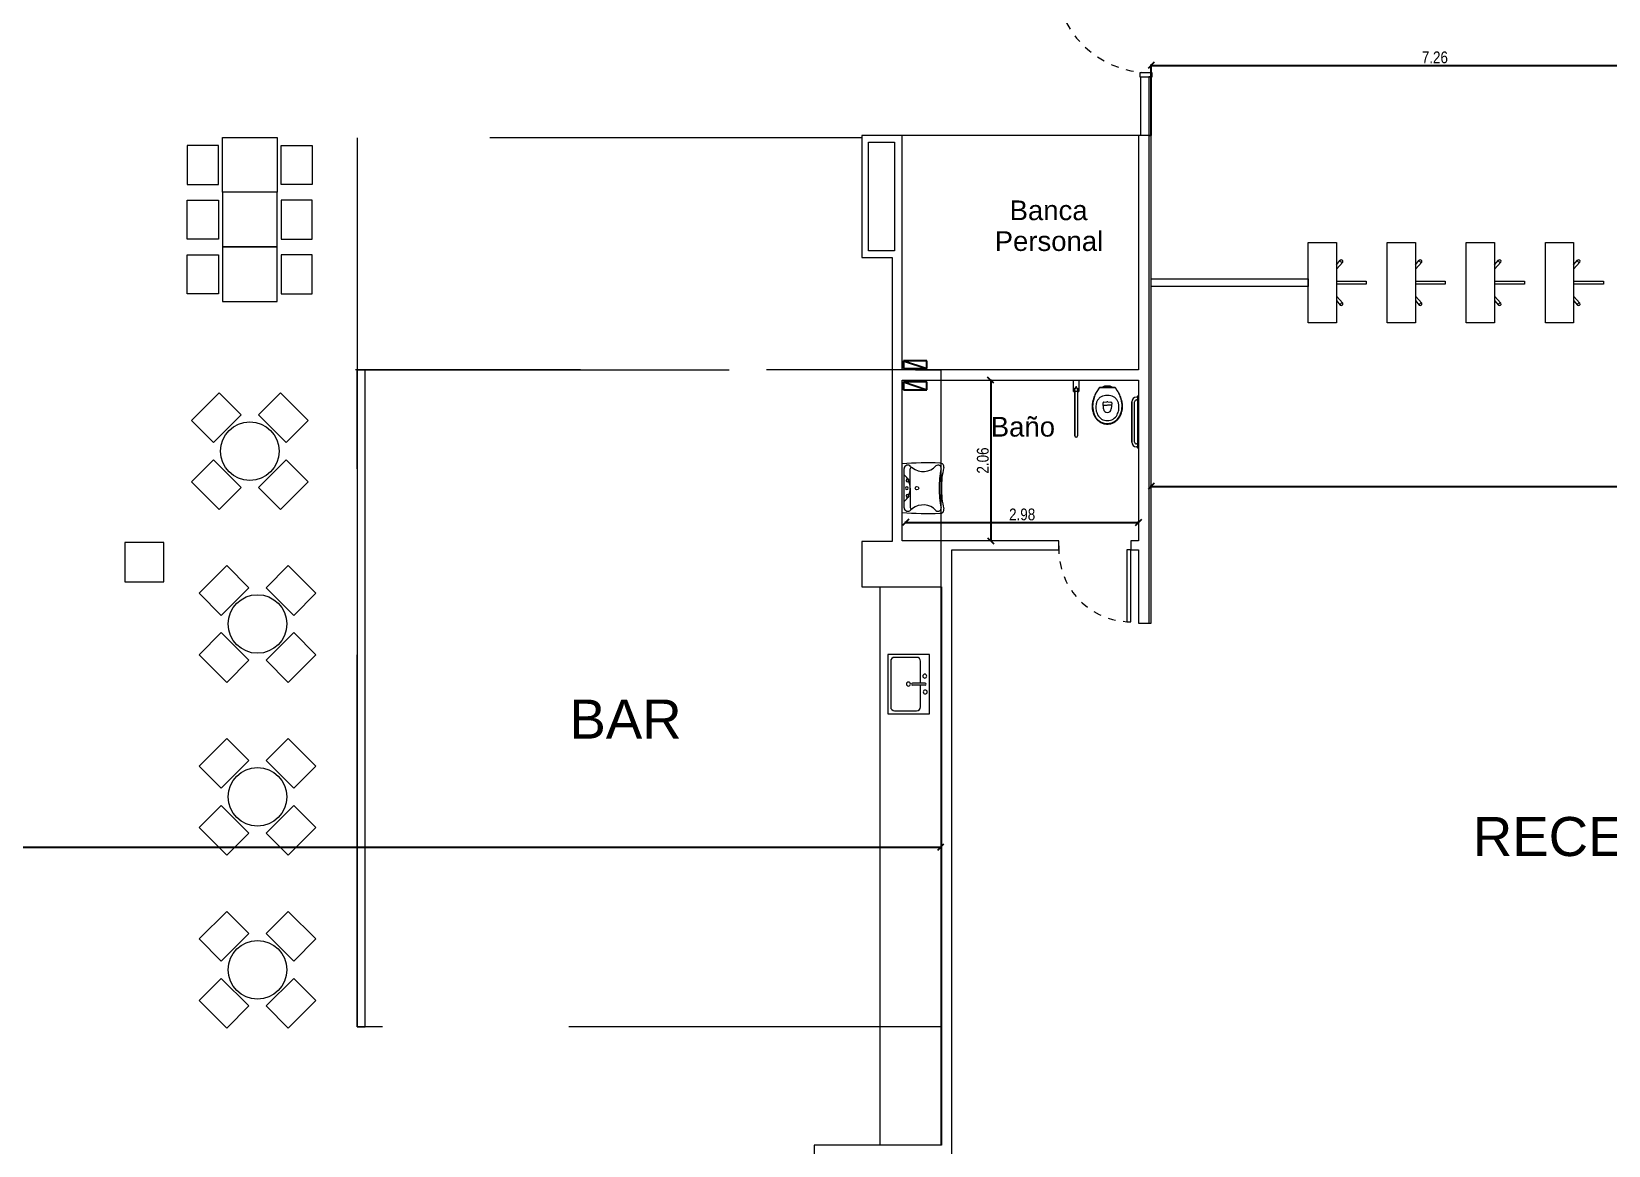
# Model space of a CAD drawing. Header units: millimetres. Extents: x 182 to 305, y 81 to 164.
# Drawn here: x 228.39 to 248.58, y 94.79 to 109.05 of the extents above; entities that cross this region are included whole.
import ezdxf

# ---------------------------------------------------------------- set-up
doc = ezdxf.new("R2010")
doc.units = ezdxf.units.MM
doc.linetypes.add('Dash 1_16_', pattern=[0.003174, 0.001587, -0.001587])
doc.linetypes.add('Hidden', pattern=[7.14375, 4.7625, -2.38125])
for name, color, linetype, lineweight in [('A-----NPP', 7, 'Continuous', 9), ('A-AREAIDM', 7, 'Continuous', 18), ('A-AREALIM', 7, 'Continuous', 9), ('A-DOORSYM', 7, 'Continuous', 9), ('A-FLORCAM', 7, 'Continuous', 9), ('A-WALL', 7, 'Continuous', 9), ('A-WALLCWM', 7, 'Continuous', 9), ('DIMENSION', 1, 'Continuous', 25), ('MOB - BAT', 7, 'Continuous', 5), ('P-SANRFIM', 7, 'Continuous', 9), ('S-COLSPRM', 7, 'Continuous', 9)]:
    doc.layers.add(name, color=color, linetype=linetype, lineweight=lineweight)
for name, color, linetype in [('Cotas-cons', 1, 'Continuous'), ('estructura', 7, 'Continuous'), ('Plano Generales interior', 7, 'Continuous'), ('Sectores', 3, 'Continuous')]:
    doc.layers.add(name, color=color, linetype=linetype)
doc.styles.add('ARIALNARROW', font='ARIALN.TTF')
doc.styles.add('MtXpl_Arial_Unicode_', font='ARIALUNI.ttf')
doc.styles.add('PANROMAN', font='arial.ttf', dxfattribs={"height": 0.4})
doc.dimstyles.new('C', dxfattribs={"dimscale": 1.5, "dimtxt": 0.15, "dimasz": 0.08, "dimexe": 0.01, "dimexo": 0, "dimgap": 0.025, "dimtad": 1, "dimzin": 0, "dimdsep": 46, "dimtxsty": 'ARIALNARROW', "dimblk": 'OBLIQUE', "dimcen": 0, "dimclrd": 256, "dimclre": 256, "dimclrt": 256, "dimadec": 0, "dimazin": 0, "dimtfac": 1.666667, "dimtofl": 0, "dimtmove": 0, "dimatfit": 0, "dimldrblk": 'OBLIQUE', "dimfxl": 0.1, "dimtolj": 1, "dimtzin": 0, "dimarcsym": 0})

# ---------------------------------------------------------------- blocks, each defined once
blk = doc.blocks.new('_Oblique')
at = {"layer": 'estructura', "color": 0, "lineweight": -2}
blk.add_line((-0.5, -0.5), (0.5, 0.5), dxfattribs=at)
blk = doc.blocks.new('*D26')
at = {"layer": 'Cotas-cons', "lineweight": -2}
for p, q in [((212.398872, 99.006791), (212.398872, 98.596598)), ((212.398872, 98.606598), (240.030551, 98.606598)), ((240.030551, 98.606598), (240.030551, 98.596598))]:
    blk.add_line(p, q, dxfattribs=at)
at = {"layer": 'Defpoints', "color": 0}
for p in [(212.398872, 99.006791), (240.030551, 98.606598), (240.030551, 98.606598)]:
    blk.add_point(p, dxfattribs=at)
at = {"layer": 'Cotas-cons', "lineweight": -2, "xscale": 0.08, "yscale": 0.08, "zscale": 0.08, "rotation": 180}
blk.add_blockref('_Oblique', (212.398872, 98.606598), dxfattribs=at)
at = {"layer": 'Cotas-cons', "lineweight": -2, "xscale": 0.08, "yscale": 0.08, "zscale": 0.08}
blk.add_blockref('_Oblique', (240.030551, 98.606598), dxfattribs=at)
at = {"layer": 'Cotas-cons', "insert": (226.214712, 98.708175), "char_height": 0.15, "attachment_point": 5, "style": 'ARIALNARROW'}
blk.add_mtext('\\A1;27.63', dxfattribs=at)
blk = doc.blocks.new('*D27')
at = {"layer": 'Defpoints', "color": 0}
for p in [(240.670399, 104.584648), (240.670399, 102.527148), (240.670399, 102.527148)]:
    blk.add_point(p, dxfattribs=at)
at = {"layer": 'DIMENSION', "lineweight": -2}
for p, q in [((240.670399, 104.584648), (240.680399, 104.584648)), ((240.670399, 104.584648), (240.670399, 102.527148)), ((240.670399, 102.527148), (240.680399, 102.527148))]:
    blk.add_line(p, q, dxfattribs=at)
at = {"layer": 'DIMENSION', "lineweight": -2, "xscale": 0.08, "yscale": 0.08, "zscale": 0.08}
for p, rotation in [((240.670399, 104.584648), 90), ((240.670399, 102.527148), 270)]:
    blk.add_blockref('_Oblique', p, dxfattribs=dict(at, rotation=rotation))
at = {"layer": 'DIMENSION', "insert": (240.568822, 103.555898), "char_height": 0.15, "attachment_point": 5, "rotation": 90, "style": 'ARIALNARROW'}
blk.add_mtext('\\A1;2.06', dxfattribs=at)
blk = doc.blocks.new('*D28')
at = {"layer": 'Defpoints', "color": 0}
for p in [(239.581235, 102.763296), (242.562606, 102.763296), (242.562606, 102.763296)]:
    blk.add_point(p, dxfattribs=at)
at = {"layer": 'DIMENSION', "lineweight": -2}
for p, q in [((239.581235, 102.763296), (239.581235, 102.773296)), ((239.581235, 102.763296), (242.562606, 102.763296)), ((242.562606, 102.763296), (242.562606, 102.773296))]:
    blk.add_line(p, q, dxfattribs=at)
at = {"layer": 'DIMENSION', "lineweight": -2, "xscale": 0.08, "yscale": 0.08, "zscale": 0.08, "rotation": 180}
blk.add_blockref('_Oblique', (239.581235, 102.763296), dxfattribs=at)
at = {"layer": 'DIMENSION', "lineweight": -2, "xscale": 0.08, "yscale": 0.08, "zscale": 0.08}
blk.add_blockref('_Oblique', (242.562606, 102.763296), dxfattribs=at)
at = {"layer": 'DIMENSION', "insert": (241.071921, 102.864873), "char_height": 0.15, "attachment_point": 5, "style": 'ARIALNARROW'}
blk.add_mtext('\\A1;2.98', dxfattribs=at)
blk = doc.blocks.new('*D29')
at = {"layer": 'Defpoints', "color": 0}
for p in [(261.068916, 103.926042), (242.722606, 103.2242), (261.068916, 103.2242)]:
    blk.add_point(p, dxfattribs=at)
at = {"layer": 'DIMENSION', "lineweight": -2}
for p, q in [((261.068916, 103.926042), (261.068916, 103.2142)), ((242.722606, 103.2242), (242.722606, 103.2342)), ((242.722606, 103.2242), (261.068916, 103.2242))]:
    blk.add_line(p, q, dxfattribs=at)
at = {"layer": 'DIMENSION', "lineweight": -2, "xscale": 0.08, "yscale": 0.08, "zscale": 0.08, "rotation": 180}
blk.add_blockref('_Oblique', (242.722606, 103.2242), dxfattribs=at)
at = {"layer": 'DIMENSION', "lineweight": -2, "xscale": 0.08, "yscale": 0.08, "zscale": 0.08}
blk.add_blockref('_Oblique', (261.068916, 103.2242), dxfattribs=at)
at = {"layer": 'DIMENSION', "insert": (251.895761, 103.325777), "char_height": 0.15, "attachment_point": 5, "style": 'ARIALNARROW'}
blk.add_mtext('\\A1;18.35', dxfattribs=at)
blk = doc.blocks.new('*D54')
at = {"layer": 'Defpoints', "color": 0}
for p in [(249.986106, 108.614648), (242.722606, 107.714648), (249.986106, 106.60825)]:
    blk.add_point(p, dxfattribs=at)
at = {"layer": 'DIMENSION', "lineweight": -2}
for p, q in [((242.722606, 107.714648), (242.722606, 108.624648)), ((242.722606, 108.614648), (249.986106, 108.614648)), ((249.986106, 106.60825), (249.986106, 108.624648))]:
    blk.add_line(p, q, dxfattribs=at)
at = {"layer": 'DIMENSION', "lineweight": -2, "xscale": 0.08, "yscale": 0.08, "zscale": 0.08, "rotation": 180}
blk.add_blockref('_Oblique', (242.722606, 108.614648), dxfattribs=at)
at = {"layer": 'DIMENSION', "lineweight": -2, "xscale": 0.08, "yscale": 0.08, "zscale": 0.08}
blk.add_blockref('_Oblique', (249.986106, 108.614648), dxfattribs=at)
at = {"layer": 'DIMENSION', "insert": (246.354356, 108.716225), "char_height": 0.15, "attachment_point": 5, "style": 'ARIALNARROW'}
blk.add_mtext('\\A1;7.26', dxfattribs=at)

msp = doc.modelspace()

# ---------------------------------------------------------------- linework, layer by layer
at = {"layer": 'A-----NPP', "color": 252, "linetype": 'Hidden'}
for p, q in [((239.021106, 107.684648), (232.561106, 107.684648)), ((232.561106, 107.684648), (232.561106, 104.714648)), ((242.562606, 104.714648), (232.539707, 104.714648)), ((232.561106, 104.714648), (240.030551, 104.714648)), ((232.561106, 96.304648), (232.561106, 104.714648)), ((240.030551, 104.714648), (240.030551, 96.304648)), ((240.030551, 96.304648), (232.561106, 96.304648))]:
    msp.add_line(p, q, dxfattribs=at)
at = {"layer": 'A-AREALIM', "color": 252}
msp.add_line((242.562606, 107.714648), (239.536106, 107.714648), dxfattribs=at)
at = {"layer": 'A-DOORSYM', "color": 252}
for p, q in [((244.732756, 105.318298), (244.732756, 106.346998)), ((244.732756, 106.346998), (245.094706, 106.346998)), ((245.094706, 106.346998), (245.094706, 105.318298)), ((245.744706, 105.318298), (245.744706, 106.346998)), ((245.744706, 106.346998), (246.106656, 106.346998)), ((246.106656, 106.346998), (246.106656, 105.318298)), ((246.756656, 105.318298), (246.756656, 106.346998)), ((246.756656, 106.346998), (247.118606, 106.346998)), ((247.118606, 106.346998), (247.118606, 105.318298)), ((247.768606, 105.318298), (247.768606, 106.346998)), ((247.768606, 106.346998), (248.130556, 106.346998)), ((248.130556, 106.346998), (248.130556, 105.318298)), ((245.094706, 106.061248), (245.14277, 106.118674)), ((245.094706, 106.004098), (245.175441, 106.096973)), ((246.106656, 106.061248), (246.15472, 106.118674)), ((246.106656, 106.004098), (246.187391, 106.096973)), ((247.118606, 106.061248), (247.16667, 106.118674)), ((247.118606, 106.004098), (247.199341, 106.096973)), ((248.130556, 106.061248), (248.17862, 106.118674)), ((248.130556, 106.004098), (248.211291, 106.096973)), ((245.094706, 105.851698), (245.475706, 105.851698)), ((245.475706, 105.813508), (245.094706, 105.813508)), ((245.475706, 105.851698), (245.475706, 105.813508)), ((246.106656, 105.851698), (246.487656, 105.851698)), ((246.487656, 105.813508), (246.106656, 105.813508)), ((246.487656, 105.851698), (246.487656, 105.813508)), ((247.118606, 105.851698), (247.499606, 105.851698)), ((247.499606, 105.813508), (247.118606, 105.813508)), ((247.499606, 105.851698), (247.499606, 105.813508)), ((248.130556, 105.851698), (248.511556, 105.851698)), ((248.511556, 105.813508), (248.130556, 105.813508)), ((248.511556, 105.851698), (248.511556, 105.813508)), ((245.094706, 105.661198), (245.175441, 105.568324)), ((245.094706, 105.604048), (245.14277, 105.546623)), ((246.106656, 105.661198), (246.187391, 105.568324)), ((246.106656, 105.604048), (246.15472, 105.546623)), ((247.118606, 105.661198), (247.199341, 105.568324)), ((247.118606, 105.604048), (247.16667, 105.546623)), ((248.130556, 105.661198), (248.211291, 105.568324)), ((248.130556, 105.604048), (248.17862, 105.546623)), ((245.094706, 105.318298), (244.732756, 105.318298)), ((246.106656, 105.318298), (245.744706, 105.318298)), ((247.118606, 105.318298), (246.756656, 105.318298)), ((248.130556, 105.318298), (247.768606, 105.318298)), ((242.412606, 102.412148), (242.412606, 101.492148)), ((242.462606, 102.412148), (242.412606, 102.412148)), ((242.462606, 101.492148), (242.462606, 102.412148)), ((242.412606, 101.492148), (242.462606, 101.492148))]:
    msp.add_line(p, q, dxfattribs=at)
at = {"layer": 'A-DOORSYM', "color": 252, "linetype": 'Dash 1_16_'}
for centre, radius, start, end in [((242.707606, 109.737648), 1.217, 180, 270), ((242.462606, 102.412148), 0.921358, 176.889159, 266.889159)]:
    msp.add_arc(centre, radius, start, end, dxfattribs=at)
at = {"layer": 'A-DOORSYM', "color": 252}
for centre, radius, start, end in [((245.164943, 106.116612), 0.022269, 174.686836, 298.126408), ((245.157901, 106.10601), 0.019731, 332.741883, 140.071361), ((246.176893, 106.116612), 0.022269, 174.686836, 298.126408), ((246.169851, 106.10601), 0.019731, 332.741883, 140.071361), ((247.188843, 106.116612), 0.022269, 174.686836, 298.126408), ((247.181801, 106.10601), 0.019731, 332.741883, 140.071361), ((248.200793, 106.116612), 0.022269, 174.686836, 298.126408), ((248.193751, 106.10601), 0.019731, 332.741883, 140.071361), ((245.164943, 105.548685), 0.022269, 61.873592, 185.313164), ((245.157901, 105.559287), 0.019731, 219.928639, 27.258117), ((246.176893, 105.548685), 0.022269, 61.873592, 185.313164), ((246.169851, 105.559287), 0.019731, 219.928639, 27.258117), ((247.188843, 105.548685), 0.022269, 61.873592, 185.313164), ((247.181801, 105.559287), 0.019731, 219.928639, 27.258117), ((248.200793, 105.548685), 0.022269, 61.873592, 185.313164), ((248.193751, 105.559287), 0.019731, 219.928639, 27.258117)]:
    msp.add_arc(centre, radius, start, end, dxfattribs=at)
at = {"layer": 'A-FLORCAM', "color": 252, "lineweight": 18}
for p, q in [((239.249601, 101.939648), (239.249601, 94.789648)), ((240.030551, 101.939648), (240.030551, 94.789648))]:
    msp.add_line(p, q, dxfattribs=at)
at = {"layer": 'A-WALL', "color": 252, "lineweight": 18}
for p, q in [((239.021106, 107.714648), (239.021106, 106.154648)), ((239.536106, 107.714648), (239.021106, 107.714648)), ((239.106106, 106.239648), (239.106106, 107.629648)), ((239.106106, 107.629648), (239.436106, 107.629648)), ((239.436106, 107.629648), (239.436106, 106.239648)), ((239.536106, 104.714648), (239.536106, 107.714648)), ((242.722606, 107.714648), (242.562606, 107.714648)), ((242.562606, 107.714648), (242.562606, 104.714648)), ((242.692606, 107.714648), (242.692606, 101.474648)), ((242.722606, 101.474648), (242.722606, 107.714648)), ((239.436106, 106.239648), (239.106106, 106.239648)), ((239.021106, 106.154648), (239.406106, 106.154648)), ((239.406106, 106.154648), (239.406106, 102.519648)), ((232.661106, 104.714648), (232.561106, 104.714648)), ((232.561106, 104.714648), (232.561106, 96.304648)), ((232.661106, 96.304648), (232.661106, 104.714648)), ((239.536106, 102.527148), (239.536106, 104.584648)), ((239.536106, 104.584648), (242.562606, 104.584648)), ((242.562606, 104.584648), (242.562606, 102.527148)), ((239.406106, 102.519648), (239.021106, 102.519648)), ((239.021106, 102.519648), (239.021106, 101.939648)), ((241.542606, 102.527148), (239.536106, 102.527148)), ((240.171106, 102.412148), (241.542606, 102.412148)), ((240.171106, 94.084648), (240.171106, 102.412148)), ((241.542606, 102.412148), (241.542606, 102.527148)), ((242.562606, 102.527148), (242.462606, 102.527148)), ((242.462606, 102.527148), (242.462606, 102.412148)), ((242.462606, 102.412148), (242.562606, 102.412148)), ((242.562606, 102.412148), (242.562606, 101.474648)), ((239.021106, 101.939648), (240.041106, 101.939648)), ((240.041106, 101.939648), (240.041106, 94.789648)), ((242.562606, 101.474648), (242.722606, 101.474648)), ((232.561106, 96.304648), (232.661106, 96.304648)), ((238.408306, 94.789648), (238.408306, 93.804648)), ((240.041106, 94.789648), (238.408306, 94.789648))]:
    msp.add_line(p, q, dxfattribs=at)
at = {"layer": 'A-WALLCWM', "color": 252, "lineweight": 18, "extrusion": (0, 0, -1)}
for p, q in [((242.577606, 108.520648), (242.577606, 108.468648)), ((242.737606, 108.520648), (242.577606, 108.520648)), ((242.577606, 108.468648), (242.737606, 108.468648)), ((242.737606, 108.468648), (242.737606, 108.520648))]:
    msp.add_line(p, q, dxfattribs=at)
at = {"layer": 'A-WALLCWM', "color": 252}
for p, q in [((242.590106, 107.714648), (242.590106, 108.468648)), ((242.695106, 108.468648), (242.695106, 107.714648)), ((242.720106, 108.468648), (242.695106, 108.468648)), ((242.720106, 107.714648), (242.720106, 108.468648)), ((242.695106, 107.714648), (242.720106, 107.714648)), ((242.722606, 105.882648), (243.192606, 105.882648)), ((243.192606, 105.782648), (242.722606, 105.782648)), ((243.192606, 105.882648), (244.232756, 105.882648)), ((244.232756, 105.782648), (243.192606, 105.782648)), ((244.232756, 105.882648), (244.732756, 105.882648)), ((244.732756, 105.782648), (244.232756, 105.782648)), ((244.732756, 105.882648), (244.732756, 105.782648))]:
    msp.add_line(p, q, dxfattribs=at)
at = {"layer": 'MOB - BAT', "color": 252, "ltscale": 0.01}
for p, q in [((230.786106, 107.590101), (230.386106, 107.590101)), ((230.386106, 107.590101), (230.386106, 107.090101)), ((230.786106, 107.090101), (230.786106, 107.590101)), ((230.836106, 107.690101), (231.536106, 107.690101)), ((230.836106, 106.990101), (230.836106, 107.690101)), ((231.536106, 107.690101), (231.536106, 106.990101)), ((231.586106, 107.090101), (231.586106, 107.590101)), ((231.586106, 107.590101), (231.986106, 107.590101)), ((231.986106, 107.590101), (231.986106, 107.090101)), ((230.386106, 107.090101), (230.786106, 107.090101)), ((231.536106, 106.990101), (230.836106, 106.990101)), ((230.836106, 106.990101), (230.836106, 106.290101)), ((231.536106, 106.990101), (230.836106, 106.990101)), ((231.536106, 106.290101), (231.536106, 106.990101)), ((231.986106, 107.090101), (231.586106, 107.090101)), ((230.386106, 106.890101), (230.786106, 106.890101)), ((230.386106, 106.390101), (230.386106, 106.890101)), ((230.786106, 106.890101), (230.786106, 106.390101)), ((231.986106, 106.890101), (231.586106, 106.890101)), ((231.586106, 106.890101), (231.586106, 106.390101)), ((231.986106, 106.390101), (231.986106, 106.890101)), ((230.786106, 106.390101), (230.386106, 106.390101)), ((231.586106, 106.390101), (231.986106, 106.390101)), ((230.386106, 106.190101), (230.786106, 106.190101)), ((230.386106, 105.690101), (230.386106, 106.190101)), ((230.786106, 106.190101), (230.786106, 105.690101)), ((231.536106, 106.290101), (230.836106, 106.290101)), ((230.836106, 106.290101), (230.836106, 105.590101)), ((230.836106, 106.290101), (231.536106, 106.290101)), ((231.536106, 105.590101), (231.536106, 106.290101)), ((231.986106, 106.190101), (231.586106, 106.190101)), ((231.586106, 106.190101), (231.586106, 105.690101)), ((231.986106, 105.690101), (231.986106, 106.190101)), ((230.786106, 105.690101), (230.386106, 105.690101)), ((230.836106, 105.590101), (231.536106, 105.590101)), ((231.586106, 105.690101), (231.986106, 105.690101))]:
    msp.add_line(p, q, dxfattribs=at)
for points in [[(230.792619, 104.423036), (231.075462, 104.140193), (230.721909, 103.78664), (230.439066, 104.069482)], [(231.933147, 104.069482), (231.650304, 103.78664), (231.29675, 104.140193), (231.579593, 104.423036)], [(230.792619, 102.928955), (231.075462, 103.211798), (230.721909, 103.565351), (230.439066, 103.282509)], [(231.933147, 103.282509), (231.650304, 103.565351), (231.29675, 103.211798), (231.579593, 102.928955)], [(230.890848, 102.210087), (231.173691, 101.927244), (230.820137, 101.573691), (230.537295, 101.856533)], [(232.031375, 101.856533), (231.748532, 101.573691), (231.394979, 101.927244), (231.677822, 102.210087)], [(230.890848, 100.716006), (231.173691, 100.998849), (230.820137, 101.352402), (230.537295, 101.06956)], [(232.031375, 101.06956), (231.748532, 101.352402), (231.394979, 100.998849), (231.677822, 100.716006)], [(230.890848, 99.997138), (231.173691, 99.714295), (230.820137, 99.360742), (230.537295, 99.643585)], [(232.031375, 99.643585), (231.748532, 99.360742), (231.394979, 99.714295), (231.677822, 99.997138)], [(230.890848, 98.503057), (231.173691, 98.7859), (230.820137, 99.139454), (230.537295, 98.856611)], [(232.031375, 98.856611), (231.748532, 99.139454), (231.394979, 98.7859), (231.677822, 98.503057)], [(230.890848, 97.784189), (231.173691, 97.501346), (230.820137, 97.147793), (230.537295, 97.430636)], [(232.031375, 97.430636), (231.748532, 97.147793), (231.394979, 97.501346), (231.677822, 97.784189)], [(230.890848, 96.290109), (231.173691, 96.572951), (230.820137, 96.926505), (230.537295, 96.643662)], [(232.031375, 96.643662), (231.748532, 96.926505), (231.394979, 96.572951), (231.677822, 96.290109)]]:
    msp.add_lwpolyline(points, close=True, dxfattribs=at)
for centre in [(231.186106, 103.675995), (231.186106, 103.675995), (231.284335, 101.463047), (231.284335, 101.463047), (231.284335, 99.250098), (231.284335, 99.250098), (231.284335, 97.037149), (231.284335, 97.037149)]:
    msp.add_circle(centre, 0.375, dxfattribs=at)
at = {"layer": 'P-SANRFIM', "color": 252}
for p, q in [((241.727516, 104.438219), (241.727516, 104.584648)), ((241.727516, 104.473064), (241.727516, 104.584648)), ((241.797696, 104.584648), (241.797696, 104.438219)), ((241.797696, 104.584648), (241.797696, 104.473064)), ((241.727516, 104.473064), (241.727516, 104.438219)), ((241.748815, 104.473064), (241.727516, 104.473064)), ((241.744606, 104.438219), (241.727516, 104.438219)), ((241.727516, 104.438219), (241.744606, 104.438219)), ((241.744606, 104.452222), (241.744606, 103.872222)), ((241.744606, 103.872222), (241.744606, 104.438219)), ((241.797696, 104.473064), (241.776398, 104.473064)), ((241.780606, 104.452222), (241.780606, 103.872222)), ((241.780606, 104.438219), (241.780606, 103.872222)), ((241.797696, 104.438219), (241.780606, 104.438219)), ((241.780606, 104.438219), (241.797696, 104.438219)), ((241.797696, 104.438219), (241.797696, 104.473064)), ((241.985498, 104.349399), (241.983042, 104.341194)), ((241.98814, 104.357547), (241.985498, 104.349399)), ((241.990967, 104.365639), (241.98814, 104.357547)), ((241.994, 104.373676), (241.990967, 104.365639)), ((241.997218, 104.381648), (241.994, 104.373676)), ((242.000623, 104.389545), (241.997218, 104.381648)), ((242.004194, 104.397377), (242.000623, 104.389545)), ((242.007952, 104.405125), (242.004194, 104.397377)), ((242.011859, 104.412799), (242.007952, 104.405125)), ((242.015933, 104.42039), (242.011859, 104.412799)), ((242.020175, 104.427896), (242.015933, 104.42039)), ((242.034202, 104.450918), (242.020175, 104.427896)), ((242.042053, 104.462778), (242.034202, 104.450918)), ((242.050331, 104.474321), (242.042053, 104.462778)), ((242.059056, 104.48553), (242.050331, 104.474321)), ((242.06927, 104.489241), (242.059056, 104.48553)), ((242.067335, 104.489648), (242.091977, 104.489648)), ((242.067335, 104.489648), (242.162606, 104.489648)), ((242.073213, 104.489241), (242.06927, 104.489241)), ((242.076692, 104.489241), (242.073213, 104.489241)), ((242.080153, 104.489241), (242.076692, 104.489241)), ((242.083631, 104.489241), (242.080153, 104.489241)), ((242.08711, 104.489241), (242.083631, 104.489241)), ((242.254933, 104.489241), (242.08711, 104.489241)), ((242.162606, 104.489648), (242.257878, 104.489648)), ((242.233236, 104.489648), (242.257878, 104.489648)), ((242.265146, 104.48553), (242.254933, 104.489241)), ((242.270429, 104.478842), (242.265146, 104.48553)), ((242.275564, 104.472033), (242.270429, 104.478842)), ((242.28055, 104.465112), (242.275564, 104.472033)), ((242.285349, 104.458071), (242.28055, 104.465112)), ((242.29, 104.450918), (242.285349, 104.458071)), ((242.294484, 104.443672), (242.29, 104.450918)), ((242.299655, 104.43531), (242.294484, 104.443672)), ((242.304046, 104.427896), (242.299655, 104.43531)), ((242.308288, 104.42039), (242.304046, 104.427896)), ((242.312362, 104.412799), (242.308288, 104.42039)), ((242.316268, 104.405125), (242.312362, 104.412799)), ((242.320026, 104.397377), (242.316268, 104.405125)), ((242.323598, 104.389545), (242.320026, 104.397377)), ((242.326984, 104.381648), (242.323598, 104.389545)), ((242.330202, 104.373676), (242.326984, 104.381648)), ((242.333235, 104.365639), (242.330202, 104.373676)), ((242.336081, 104.357547), (242.333235, 104.365639)), ((242.338723, 104.349399), (242.336081, 104.357547)), ((242.34116, 104.341194), (242.338723, 104.349399)), ((242.552606, 104.367648), (242.535606, 104.367648)), ((242.552606, 104.367648), (242.535606, 104.367648)), ((242.562606, 104.384648), (242.552606, 104.384648)), ((242.552606, 104.384648), (242.552606, 104.367648)), ((242.552606, 103.714648), (242.552606, 104.384648)), ((242.552606, 104.384648), (242.562606, 104.384648)), ((242.552606, 104.384648), (242.552606, 104.314648)), ((241.966634, 104.257748), (241.966392, 104.249237)), ((241.966392, 104.249237), (241.967006, 104.238447)), ((241.967136, 104.26625), (241.966634, 104.257748)), ((241.967006, 104.238447), (241.968029, 104.227639)), ((241.967899, 104.274733), (241.967136, 104.26625)), ((241.968941, 104.283179), (241.967899, 104.274733)), ((241.968029, 104.227639), (241.969462, 104.21683)), ((241.970224, 104.291607), (241.968941, 104.283179)), ((241.969462, 104.21683), (241.971285, 104.20604)), ((241.971769, 104.299988), (241.970224, 104.291607)), ((241.971285, 104.20604), (241.973499, 104.195268)), ((241.973573, 104.308331), (241.971769, 104.299988)), ((241.973499, 104.195268), (241.976103, 104.184553)), ((241.975619, 104.316619), (241.973573, 104.308331)), ((241.977908, 104.324861), (241.975619, 104.316619)), ((241.976103, 104.184553), (241.979098, 104.173884)), ((241.980438, 104.333037), (241.977908, 104.324861)), ((241.979098, 104.173884), (241.982466, 104.163298)), ((241.983042, 104.341194), (241.980438, 104.333037)), ((241.982466, 104.163298), (241.986205, 104.152797)), ((241.986205, 104.152797), (241.990409, 104.142444)), ((242.112715, 104.21636), (242.107522, 104.293118)), ((242.115751, 104.263617), (242.159051, 104.266422)), ((242.11687, 104.303773), (242.156465, 104.306338)), ((242.209462, 104.263617), (242.166162, 104.266422)), ((242.168748, 104.306338), (242.208342, 104.303773)), ((242.217691, 104.293118), (242.212498, 104.21636)), ((242.333812, 104.142444), (242.338016, 104.152797)), ((242.338016, 104.152797), (242.341755, 104.163298)), ((242.343783, 104.333037), (242.34116, 104.341194)), ((242.341755, 104.163298), (242.345122, 104.173884)), ((242.346313, 104.324861), (242.343783, 104.333037)), ((242.345122, 104.173884), (242.348099, 104.184553)), ((242.348601, 104.316619), (242.346313, 104.324861)), ((242.348099, 104.184553), (242.350722, 104.195268)), ((242.350648, 104.308331), (242.348601, 104.316619)), ((242.352434, 104.299988), (242.350648, 104.308331)), ((242.350722, 104.195268), (242.352936, 104.20604)), ((242.353996, 104.291607), (242.352434, 104.299988)), ((242.352936, 104.20604), (242.354759, 104.21683)), ((242.35528, 104.283179), (242.353996, 104.291607)), ((242.354759, 104.21683), (242.356192, 104.227639)), ((242.356322, 104.274733), (242.35528, 104.283179)), ((242.356192, 104.227639), (242.357196, 104.238447)), ((242.357085, 104.26625), (242.356322, 104.274733)), ((242.357587, 104.257748), (242.357085, 104.26625)), ((242.357196, 104.238447), (242.35781, 104.249237)), ((242.35781, 104.249237), (242.357587, 104.257748)), ((242.474606, 104.306648), (242.474606, 103.792648)), ((242.474606, 103.792648), (242.474606, 104.306648)), ((242.510606, 103.792648), (242.510606, 104.306648)), ((242.510606, 103.792648), (242.510606, 104.306648)), ((242.535606, 104.331648), (242.552606, 104.331648)), ((242.552606, 104.331648), (242.535606, 104.331648)), ((242.552606, 104.331648), (242.552606, 104.314648)), ((242.552606, 104.314648), (242.562606, 104.314648)), ((242.552606, 104.314648), (242.562606, 104.314648)), ((241.990409, 104.142444), (241.994967, 104.132212)), ((241.994967, 104.132212), (241.999841, 104.12211)), ((241.999841, 104.12211), (242.005385, 104.112325)), ((242.005385, 104.112325), (242.011487, 104.102865)), ((242.011487, 104.102865), (242.018147, 104.093786)), ((242.018147, 104.093786), (242.025347, 104.085108)), ((242.025347, 104.085108), (242.03303, 104.076876)), ((242.03303, 104.076876), (242.041197, 104.069118)), ((242.041197, 104.069118), (242.049792, 104.061863)), ((242.049792, 104.061863), (242.058777, 104.055147)), ((242.058777, 104.055147), (242.068135, 104.048998)), ((242.068135, 104.048998), (242.077827, 104.043436)), ((242.077827, 104.043436), (242.087799, 104.038487)), ((242.087799, 104.038487), (242.098012, 104.034171)), ((242.098012, 104.034171), (242.10843, 104.030506)), ((242.10843, 104.030506), (242.119015, 104.027511)), ((242.119015, 104.027511), (242.129712, 104.025204)), ((242.129712, 104.025204), (242.140484, 104.023586)), ((242.140484, 104.023586), (242.151311, 104.022674)), ((242.151311, 104.022674), (242.162101, 104.02247)), ((242.162101, 104.02247), (242.17291, 104.022674)), ((242.17291, 104.022674), (242.183718, 104.023586)), ((242.183718, 104.023586), (242.194508, 104.025204)), ((242.194508, 104.025204), (242.205205, 104.027511)), ((242.205205, 104.027511), (242.215791, 104.030506)), ((242.215791, 104.030506), (242.226209, 104.034171)), ((242.226209, 104.034171), (242.236422, 104.038487)), ((242.236422, 104.038487), (242.246394, 104.043436)), ((242.246394, 104.043436), (242.256067, 104.048998)), ((242.256067, 104.048998), (242.265425, 104.055147)), ((242.265425, 104.055147), (242.274429, 104.061863)), ((242.274429, 104.061863), (242.283024, 104.069118)), ((242.283024, 104.069118), (242.291172, 104.076876)), ((242.291172, 104.076876), (242.298874, 104.085108)), ((242.298874, 104.085108), (242.306055, 104.093786)), ((242.306055, 104.093786), (242.312734, 104.102865)), ((242.312734, 104.102865), (242.318836, 104.112325)), ((242.318836, 104.112325), (242.324361, 104.12211)), ((242.324361, 104.12211), (242.329254, 104.132212)), ((242.329254, 104.132212), (242.333812, 104.142444)), ((242.552606, 103.767648), (242.535606, 103.767648)), ((242.552606, 103.767648), (242.535606, 103.767648)), ((242.562606, 103.784648), (242.552606, 103.784648)), ((242.552606, 103.784648), (242.552606, 103.767648)), ((242.552606, 103.784648), (242.562606, 103.784648)), ((242.552606, 103.784648), (242.552606, 103.714648)), ((242.535606, 103.731648), (242.552606, 103.731648)), ((242.552606, 103.731648), (242.535606, 103.731648)), ((242.552606, 103.731648), (242.552606, 103.714648)), ((242.552606, 103.714648), (242.562606, 103.714648)), ((242.552606, 103.714648), (242.562606, 103.714648)), ((239.560326, 103.2017), (239.560326, 103.453632)), ((239.639598, 103.201265), (239.639598, 103.450115)), ((239.64476, 103.481141), (239.66696, 103.463423)), ((239.560326, 102.949333), (239.560326, 103.2017)), ((239.639598, 103.201265), (239.639598, 102.95285)), ((239.66696, 102.939541), (239.64476, 102.921823)), ((239.885952, 101.074048), (239.350952, 101.074048)), ((239.350952, 101.074048), (239.350952, 100.314048)), ((239.389052, 100.985148), (239.389052, 100.402948)), ((239.720852, 101.035948), (239.439852, 101.035948)), ((239.771652, 100.706748), (239.771652, 100.985148)), ((239.885952, 100.314048), (239.885952, 101.074048)), ((239.828802, 100.706748), (239.669252, 100.706748)), ((239.828802, 100.681348), (239.669252, 100.681348)), ((239.771652, 100.402948), (239.771652, 100.681348)), ((239.350952, 100.314048), (239.885952, 100.314048)), ((239.439852, 100.352148), (239.720852, 100.352148))]:
    msp.add_line(p, q, dxfattribs=at)
msp.add_circle((239.725604, 103.2017), 0.0225, dxfattribs=at)
for centre, radius, start, end in [((242.345106, 104.254648), 0.367466, 140.99188, 166.62556), ((242.172606, 104.236648), 0.163248, 130.030259, 145.957219), ((242.067335, 104.479648), 0.01, 90, 140.99188), ((242.157465, 104.23193), 0.157802, 96.715913, 124.711346), ((242.15632, 104.397136), 0.112688, 86.801935, 124.818883), ((242.162606, 104.110509), 0.27914, 90, 94.848942), ((242.168893, 104.397136), 0.112688, 55.181117, 93.198065), ((242.162606, 104.110509), 0.27914, 85.151058, 90), ((242.167747, 104.23193), 0.157802, 55.288654, 83.284087), ((242.152606, 104.236648), 0.163248, 34.042781, 49.969741), ((242.257878, 104.479648), 0.01, 39.00812, 90), ((241.980106, 104.254648), 0.367466, 13.37444, 39.00812), ((242.535606, 104.306648), 0.061, 90, 180), ((242.535606, 104.306648), 0.061, 90, 180), ((242.292154, 104.246185), 0.318567, 162.939225, 179.377146), ((242.29137, 104.261648), 0.31799, 182.162698, 200.772535), ((242.160495, 104.205419), 0.175788, 198.764874, 270.688253), ((242.261356, 104.236648), 0.24625, 171.828766, 188.171234), ((242.246138, 104.235765), 0.231332, 165.536195, 171.076549), ((242.253805, 104.247048), 0.240522, 190.880091, 205.989807), ((242.156498, 104.254939), 0.139796, 148.473978, 163.969102), ((242.117499, 104.293793), 0.01, 93.605005, 183.87031), ((242.162606, 104.219654), 0.05, 183.777459, 356.222541), ((242.16914, 104.120222), 0.186547, 92.007091, 93.89594), ((242.156073, 104.120222), 0.186547, 86.10406, 87.992909), ((242.160421, 104.211591), 0.181961, 270.688253, 341.134246), ((242.207713, 104.293793), 0.01, 356.12969, 86.394995), ((242.071407, 104.247048), 0.240522, 334.010193, 349.119909), ((242.168714, 104.254939), 0.139796, 16.030898, 31.526022), ((242.079074, 104.235765), 0.231332, 8.923451, 14.463805), ((242.063856, 104.236648), 0.24625, 351.828766, 8.171234), ((242.033843, 104.261648), 0.31799, 339.974016, 357.837302), ((242.033058, 104.246185), 0.318567, 0.622854, 17.060775), ((242.535606, 104.306648), 0.025, 90, 180), ((242.535606, 104.306648), 0.025, 90, 180), ((242.160106, 104.204148), 0.137523, 207.03086, 271.041627), ((242.165106, 104.204148), 0.137523, 268.958373, 332.96914), ((241.762606, 103.872222), 0.018, 180, 0), ((241.762606, 103.872222), 0.018, 180, 0), ((242.535606, 103.792648), 0.061, 180, 270), ((242.535606, 103.792648), 0.061, 180, 270), ((242.535606, 103.792648), 0.025, 180, 270), ((242.535606, 103.792648), 0.025, 180, 270), ((239.864198, 99.69557), 3.830417, 87.686349, 94.913757), ((239.608703, 103.448479), 0.048651, 42.17251, 173.919819), ((239.413616, 103.2017), 0.225982, 0, 49.517713), ((239.656515, 103.450115), 0.016918, 51.876109, 180), ((239.805272, 103.639668), 0.224037, 231.876106, 317.019251), ((239.995699, 103.457437), 0.039666, 347.888899, 131.966292), ((241.031672, 103.22597), 1.021852, 167.3865, 181.373156), ((240.023205, 103.475698), 0.04737, 346.506232, 95.298314), ((241.017301, 103.226455), 0.977498, 165.896599, 181.463938), ((239.413616, 103.201265), 0.225982, 310.482287, 0), ((239.594791, 103.2017), 0.0175, 0, 180), ((239.594791, 103.2017), 0.0175, 180, 0), ((239.605609, 103.3017), 0.01905, 90, 270), ((239.605609, 103.3017), 0.01905, 270, 90), ((241.031672, 103.176995), 1.021852, 178.626844, 192.6135), ((241.017301, 103.176509), 0.977498, 178.536062, 194.103401), ((239.608703, 102.954486), 0.048651, 186.080181, 317.82749), ((239.605609, 103.1017), 0.01905, 90, 270), ((239.605609, 103.1017), 0.01905, 270, 90), ((239.656515, 102.95285), 0.016918, 180, 308.123894), ((239.805272, 102.763296), 0.224037, 42.980749, 128.123894), ((239.995699, 102.945527), 0.039666, 228.033708, 12.111101), ((240.023205, 102.927267), 0.04737, 264.701686, 13.493768), ((239.864198, 106.707394), 3.830417, 265.086243, 272.313651), ((239.439852, 100.985148), 0.0508, 90, 180), ((239.720852, 100.985148), 0.0508, 0, 90), ((239.616106, 100.694048), 0.0254, 90, 270), ((239.616106, 100.694048), 0.0254, 270, 90), ((239.825723, 100.795648), 0.0254, 90, 270), ((239.825723, 100.795648), 0.0254, 270, 90), ((239.669252, 100.694048), 0.0127, 90, 270), ((239.83092, 100.592448), 0.0254, 90, 270), ((239.828802, 100.694048), 0.0127, 270, 90), ((239.83092, 100.592448), 0.0254, 270, 90), ((239.439852, 100.402948), 0.0508, 180, 270), ((239.720852, 100.402948), 0.0508, 270, 0)]:
    msp.add_arc(centre, radius, start, end, dxfattribs=at)
for points in [[(241.744606, 104.452222), (241.744606, 104.454217), (241.745198, 104.458421), (241.746991, 104.465464), (241.748251, 104.470469), (241.748815, 104.473064)], [(241.776398, 104.473064), (241.776961, 104.470469), (241.778221, 104.465464), (241.780015, 104.458421), (241.780606, 104.454217), (241.780606, 104.452222)]]:
    msp.add_open_spline(points, degree=3, dxfattribs=at)
for points, knots in [([(241.780606, 104.452222), (241.780606, 104.450516), (241.780175, 104.447475), (241.778012, 104.444467), (241.775165, 104.442784), (241.772523, 104.441821), (241.769471, 104.441185), (241.765839, 104.440799), (241.761737, 104.440679), (241.757411, 104.440957), (241.754066, 104.441482), (241.751724, 104.442172), (241.749586, 104.443012), (241.747435, 104.444369), (241.745124, 104.447295), (241.744606, 104.450078), (241.744606, 104.452222)], [0, 0, 0, 0, 0.111111111, 0.222222222, 0.277777778, 0.333333333, 0.388888889, 0.444444444, 0.513888889, 0.583333333, 0.652777778, 0.6875, 0.722222222, 0.791666667, 0.861111111, 1, 1, 1, 1]), ([(241.776398, 104.473064), (241.775877, 104.475554), (241.774763, 104.480207), (241.772864, 104.486261), (241.770783, 104.491231), (241.768554, 104.495041), (241.766219, 104.49762), (241.763818, 104.498921), (241.761395, 104.498921), (241.758994, 104.49762), (241.756658, 104.495041), (241.75443, 104.491233), (241.751652, 104.484596), (241.749857, 104.478044), (241.748815, 104.473064)], [0, 0, 0, 0, 0.076923077, 0.153846154, 0.230769231, 0.307692308, 0.384615385, 0.461538462, 0.538461538, 0.615384615, 0.692307692, 0.769230769, 0.846153846, 1, 1, 1, 1])]:
    msp.add_open_spline(points, degree=3, knots=knots, dxfattribs=at)
at = {"layer": 'Plano Generales interior', "color": 252}
for p, q in [((239.552803, 104.833042), (239.552803, 104.733042)), ((239.852803, 104.833042), (239.552803, 104.833042)), ((239.552803, 104.833042), (239.852803, 104.733042)), ((239.852803, 104.733042), (239.852803, 104.833042)), ((239.552803, 104.733042), (239.852803, 104.733042)), ((239.552803, 104.562118), (239.552803, 104.462118)), ((239.852803, 104.562118), (239.552803, 104.562118)), ((239.552803, 104.562118), (239.852803, 104.462118)), ((239.852803, 104.462118), (239.852803, 104.562118)), ((239.552803, 104.462118), (239.852803, 104.462118))]:
    msp.add_line(p, q, dxfattribs=at)
at = {"layer": 'S-COLSPRM', "color": 252}
for p, q in [((230.086106, 102.504648), (229.586106, 102.504648)), ((229.586106, 102.504648), (229.586106, 102.004648)), ((230.086106, 102.004648), (230.086106, 102.504648)), ((229.586106, 102.004648), (230.086106, 102.004648))]:
    msp.add_line(p, q, dxfattribs=at)

# ---------------------------------------------------------------- texts
at = {"layer": 'A-AREAIDM', "color": 252, "style": 'PANROMAN'}
for s, p in [('Banca', (240.911722, 106.632769)), ('Personal', (240.720315, 106.238586)), ('Baño', (240.670399, 103.862251))]:
    msp.add_text(s, height=0.252, dxfattribs=at).set_placement(p)
at = {"layer": 'Sectores', "style": 'MtXpl_Arial_Unicode_'}
for s, p in [('BAR', (235.277693, 99.995306)), ('RECEPCION', (246.840506, 98.492246))]:
    msp.add_text(s, height=0.5, dxfattribs=at).set_placement(p)

# ---------------------------------------------------------------- dimensions: what is measured, and where the dimension line sits
at = {"layer": 'Cotas-cons'}
dim = msp.add_linear_dim(base=(240.030551, 98.606598), p1=(212.398872, 99.006791), p2=(240.030551, 98.606598), angle=180, dimstyle='C', override={"dimscale": 1, "dimlfac": 1, "dimtxsty": 'ARIALNARROW', "dimtolj": 1}, dxfattribs=at)
dim.commit()
dim.dimension.update_dxf_attribs({"geometry": '*D26', "text_midpoint": (226.214712, 98.708175)})
at = {"layer": 'DIMENSION'}
for base, p1, p2, picture, middle in [((249.986106, 108.614648), (242.722606, 107.714648), (249.986106, 106.60825), '*D54', (246.354356, 108.716225)), ((261.068916, 103.2242), (242.722606, 103.2242), (261.068916, 103.926042, -857.801988), '*D29', (251.895761, 103.325777)), ((242.562606, 102.763296), (239.581235, 102.763296), (242.562606, 102.763296), '*D28', (241.071921, 102.864873))]:
    dim = msp.add_linear_dim(base=base, p1=p1, p2=p2, dimstyle='C', override={"dimscale": 1, "dimlfac": 1, "dimtxsty": 'ARIALNARROW', "dimtolj": 1}, dxfattribs=at)
    dim.commit()
    dim.dimension.update_dxf_attribs({"geometry": picture, "text_midpoint": middle})
dim = msp.add_linear_dim(base=(240.670399, 102.527148), p1=(240.670399, 104.584648), p2=(240.670399, 102.527148), angle=270, dimstyle='C', override={"dimscale": 1, "dimlfac": 1, "dimtxsty": 'ARIALNARROW', "dimtolj": 1}, dxfattribs=at)
dim.commit()
dim.dimension.update_dxf_attribs({"geometry": '*D27', "text_midpoint": (240.568822, 103.555898)})

doc.saveas('drawing.dxf')
